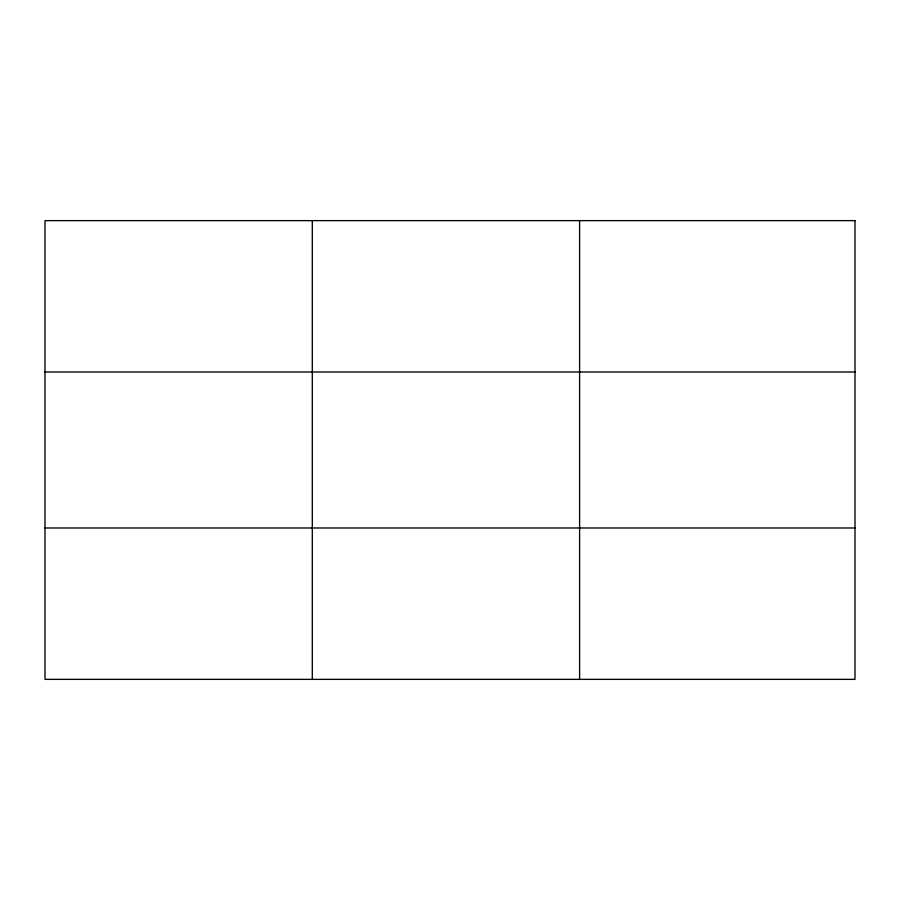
<?xml version="1.0" encoding="UTF-8"?>
<svg xmlns="http://www.w3.org/2000/svg" width="900" height="900" viewBox="0 0 900 900"><rect width="100%" height="100%" fill="white"/><g stroke="black" fill="none" stroke-linecap="round" stroke-linejoin="round"><path stroke-width="1.35" d="M312.3 679.365L312.3 220.635M579.6 679.365L579.6 220.635M45 372.015L855 372.015M45 527.985L855 527.985M855 220.635L855 679.365L45 679.365L45 220.635L855 220.635"/></g></svg>
